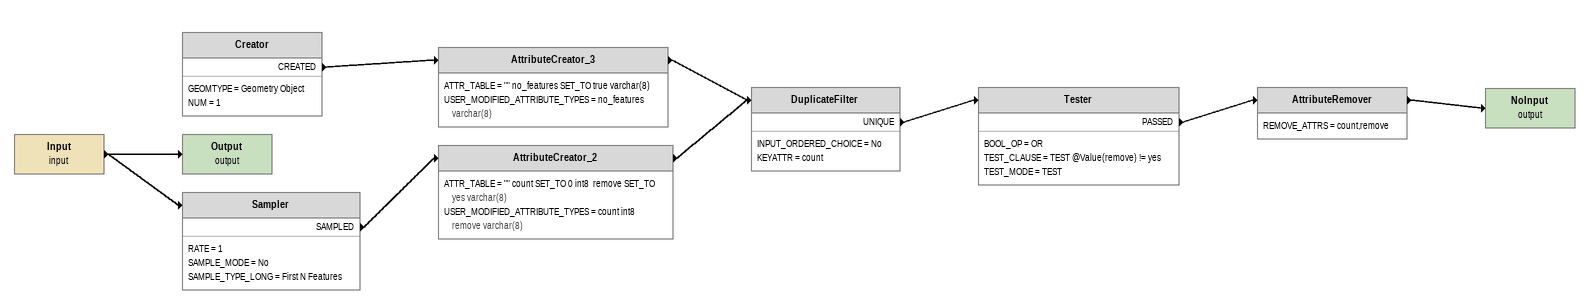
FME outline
Input (input)
    -> Sampler
    -> Output (output)
Output (output)
Sampler
    RATE = 1
    SAMPLE_MODE = No
    SAMPLE_TYPE_LONG = First N Features
    SAMPLED -> AttributeCreator_2
AttributeCreator_2
    ATTR_TABLE = "" count SET_TO 0 int8  remove SET_TO yes varchar(8)
    USER_MODIFIED_ATTRIBUTE_TYPES = count int8 remove varchar(8)
    -> DuplicateFilter
Creator
    GEOMTYPE = Geometry Object
    NUM = 1
    CREATED -> AttributeCreator_3
AttributeCreator_3
    ATTR_TABLE = "" no_features SET_TO true varchar(8)
    USER_MODIFIED_ATTRIBUTE_TYPES = no_features varchar(8)
    -> DuplicateFilter
DuplicateFilter
    INPUT_ORDERED_CHOICE = No
    KEYATTR = count
    UNIQUE -> Tester
Tester
    BOOL_OP = OR
    TEST_CLAUSE = TEST @Value(remove) != yes
    TEST_MODE = TEST
    PASSED -> AttributeRemover
AttributeRemover
    REMOVE_ATTRS = count,remove
    -> NoInput (output)
NoInput (output)
